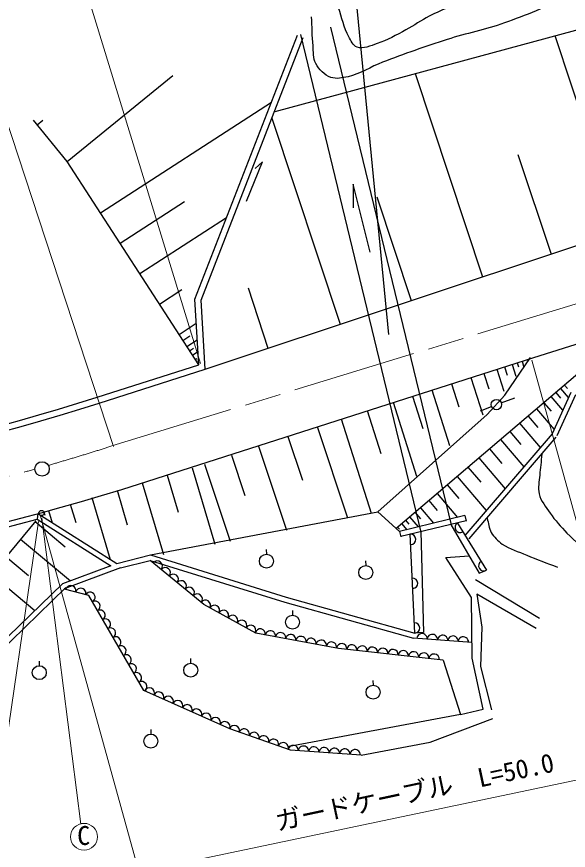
# Model space of a CAD drawing. Units: millimetres, scale not verified. Extents: x 40000 to 680000, y 20000 to 380000.
# Drawn here: x 471963 to 525300, y 238658 to 319241 of the extents above; entities that cross this region are included whole.
import ezdxf
from ezdxf.enums import TextEntityAlignment as Align

# ---------------------------------------------------------------- set-up
doc = ezdxf.new("R2010")
doc.units = ezdxf.units.MM
doc.header["$LTSCALE"] = 1000
doc.linetypes.add('CHAIN', pattern=[18.5, 12, -1.5, 3.5, -1.5])
for name, color, linetype, lineweight in [('M-BGD', 7, 'Continuous', 25), ('M-BMK', 2, 'CHAIN', 13), ('M-BMK-SRVR', 3, 'Continuous', 25), ('M-STR-HTXT', 7, 'Continuous', 13)]:
    doc.layers.add(name, color=color, linetype=linetype, lineweight=lineweight)
doc.styles.add('ＭＳ ゴシック', font='')
doc.styles.get('ＭＳ ゴシック').set_extended_font_data('MS Gothic')

msp = doc.modelspace()

# ---------------------------------------------------------------- linework, layer by layer
at = {"layer": 'M-BGD'}
for p, q in [((507934, 288513), (502740, 342194)), ((530125, 319030), (496922, 310047)), ((499401, 317533), (511045, 269425)), ((502317, 318239), (513961, 270131)), ((489183, 291940), (499112, 317447)), ((489790, 291845), (499671, 317229)), ((530286, 298443), (524013, 317376)), ((476855, 305230), (487056, 313561)), ((517033, 294052), (510515, 313724)), ((480056, 300282), (496596, 310982)), ((476855, 305230), (473595, 309223)), ((473939, 308801), (474478, 309241)), ((503262, 289489), (496664, 309401)), ((523659, 296248), (520462, 305899)), ((489563, 285588), (476855, 305230)), ((494180, 301402), (495715, 305220)), ((495715, 305220), (495006, 304551)), ((506151, 296468), (504492, 303064)), ((504492, 303064), (504492, 300773)), ((510148, 291771), (506825, 301799)), ((481958, 297343), (488192, 301376)), ((483859, 294404), (492257, 299837)), ((490189, 285157), (530113, 298465)), ((485761, 291464), (487924, 292864)), ((496293, 287180), (494365, 292998)), ((489563, 285588), (489183, 291940)), ((490189, 285157), (489790, 291845)), ((487662, 288525), (489323, 289600)), ((488038, 287944), (488704, 288375)), ((488414, 287363), (489418, 288012)), ((521962, 286289), (527817, 288152)), ((488686, 286943), (489069, 287191)), ((482122, 273546), (521962, 286289)), ((488958, 286523), (489486, 286865)), ((489229, 286103), (489375, 286197)), ((519174, 282640), (521636, 286300)), ((521304, 286079), (521329, 286001)), ((479760, 282469), (489563, 285588)), ((489501, 285683), (489555, 285718)), ((519136, 285390), (519393, 284583)), ((519875, 285625), (520230, 284507)), ((520351, 285776), (520478, 285378)), ((520828, 285927), (520979, 285451)), ((479942, 281897), (490189, 285157)), ((508627, 269765), (526227, 284736)), ((517137, 284755), (517607, 283275)), ((518397, 285155), (519068, 283044)), ((513995, 283756), (514708, 281512)), ((515876, 284354), (517020, 280751)), ((512114, 283159), (513821, 277784)), ((525555, 282912), (523725, 278919)), ((524085, 282915), (524552, 282366)), ((524547, 283308), (525291, 282434)), ((524928, 283632), (525222, 283287)), ((510233, 282561), (511227, 279431)), ((517444, 280777), (519174, 282640)), ((518815, 281905), (520139, 282408)), ((523623, 282522), (524746, 281202)), ((526009, 282703), (524180, 278711)), ((508352, 281963), (510622, 274817)), ((516812, 281143), (517881, 281550)), ((522228, 281334), (523924, 279340)), ((522925, 281928), (523630, 281099)), ((505850, 281168), (507173, 277006)), ((506897, 271362), (517444, 280777)), ((521406, 280635), (522348, 279529)), ((503349, 280374), (506253, 271235)), ((520585, 279937), (522581, 277590)), ((501017, 279616), (503961, 270783)), ((523725, 278919), (515308, 269105)), ((519658, 279148), (520720, 277900)), ((498179, 278670), (499591, 274434)), ((524105, 278594), (515687, 268779)), ((518732, 278360), (520984, 275713)), ((495341, 277724), (498044, 269615)), ((517686, 277471), (518884, 276063)), ((492735, 276855), (494031, 272967)), ((516641, 276582), (519181, 273596)), ((488935, 275631), (491129, 268250)), ((490130, 275987), (492611, 268542)), ((515596, 275693), (516832, 274241)), ((486512, 274911), (487575, 271335)), ((514551, 274804), (517362, 271500)), ((484088, 274191), (486146, 267266)), ((481664, 273470), (482660, 270123)), ((513584, 273981), (514703, 272665)), ((479241, 272750), (481018, 266770)), ((511804, 272467), (512617, 271512)), ((512616, 273158), (514590, 270838)), ((477148, 272128), (477680, 270337)), ((510992, 271776), (512268, 270276)), ((474020, 271201), (473941, 270660)), ((474020, 271201), (481639, 266377)), ((474096, 271221), (474121, 271137)), ((474576, 271363), (474670, 271047)), ((475055, 271506), (475406, 270323)), ((484900, 267209), (506897, 271362)), ((506897, 271362), (508975, 269478)), ((515292, 271008), (508975, 269478)), ((509941, 270883), (510767, 269912)), ((510467, 271330), (510992, 270712)), ((515292, 271008), (515419, 270484)), ((473825, 270515), (468968, 264726)), ((473758, 270435), (476651, 268008)), ((473941, 270660), (481073, 266144)), ((515410, 270522), (509092, 268992)), ((509180, 270235), (509678, 269649)), ((509560, 270559), (509892, 270170)), ((513952, 270169), (516676, 265441)), ((514580, 270298), (517386, 265731)), ((508799, 269911), (508966, 269714)), ((508975, 269478), (509101, 268955)), ((510467, 259656), (510009, 269214)), ((511036, 269463), (511286, 259719)), ((472342, 268748), (477164, 264702)), ((496101, 267739), (496105, 267289)), ((470926, 267060), (473120, 265219)), ((481639, 266377), (484900, 267209)), ((484900, 267209), (498024, 263116)), ((513466, 266955), (515711, 267115)), ((515928, 263096), (513466, 266955)), ((481073, 266144), (476383, 264414)), ((482002, 265953), (476556, 263945)), ((482002, 265953), (484886, 266689)), ((490044, 262430), (484886, 266689)), ((484886, 266689), (497876, 262639)), ((505703, 266637), (505707, 266187)), ((469510, 265373), (473724, 261837)), ((516676, 265441), (517386, 265731)), ((476383, 264414), (468731, 256995)), ((516327, 264826), (522515, 261099)), ((476731, 264055), (469079, 256636)), ((478932, 263295), (476603, 263894)), ((484255, 254113), (478932, 263295)), ((498024, 263116), (510467, 259656)), ((515994, 257240), (515928, 263096)), ((522182, 260101), (516460, 263428)), ((516460, 263428), (516926, 260234)), ((495101, 259636), (490044, 262430)), ((497890, 262635), (510333, 259175)), ((498620, 261835), (498623, 261385)), ((503086, 258172), (495101, 259636)), ((511286, 259719), (510467, 259656)), ((516926, 260234), (516793, 256442)), ((515961, 258737), (510333, 259175)), ((513199, 257041), (503086, 258172)), ((488781, 257192), (488785, 256742)), ((517059, 252316), (515994, 257240)), ((474141, 256955), (474145, 256505)), ((513199, 257041), (514863, 251784)), ((516793, 256442), (517857, 252250)), ((506412, 255066), (506416, 254616)), ((492572, 250387), (484255, 254113)), ((514863, 251784), (517059, 252316)), ((514863, 251784), (498162, 248657)), ((511935, 249122), (517990, 251385)), ((484924, 250344), (484928, 249894)), ((498428, 248324), (492572, 250387)), ((505281, 247858), (511935, 249122)), ((505281, 247858), (498428, 248324))]:
    msp.add_line(p, q, dxfattribs=at)
for centre, radius in [((518342, 281742), 500), ((474365, 271266), 250), ((496110, 266614), 675), ((505713, 265512), 675), ((498629, 260711), 675), ((474150, 255831), 675), ((488790, 256067), 675), ((506421, 253941), 675), ((484933, 249219), 675)]:
    msp.add_circle(centre, radius, dxfattribs=at)
for centre, radius, start, end in [((421228, 463723), 190471, 269.0003, 287.89594), ((421228, 463723), 191071, 269.0003, 287.89594), ((422373, 464544), 200125, 268.78921, 287.37087), ((422373, 464544), 200625, 268.78921, 284.89414), ((514842, 269872), 500, 121.56181, 301.56181), ((510046, 268709), 500, 272.74513, 92.74513), ((485565, 266128), 500, 320.45389, 140.45389), ((486336, 265492), 500, 320.45389, 140.45389), ((517124, 266157), 500, 121.56181, 301.56181), ((487107, 264855), 500, 320.45389, 140.45389), ((487878, 264218), 500, 320.45389, 140.45389), ((510236, 264470), 500, 272.74513, 92.74513), ((477189, 263743), 500, 345.57923, 165.57923), ((478157, 263494), 500, 345.57923, 165.57923), ((479059, 263121), 486, 297.48789, 149.13612), ((488650, 263582), 500, 320.45389, 140.45389), ((479534, 262257), 500, 300.1013, 120.1013), ((489421, 262945), 500, 320.45389, 140.45389), ((490213, 262338), 499, 330.9019, 144.70929), ((491087, 261854), 500, 331.07357, 151.07357), ((480035, 261392), 500, 300.1013, 120.1013), ((491962, 261370), 500, 331.07357, 151.07357), ((492837, 260886), 500, 331.07357, 151.07357), ((480537, 260527), 500, 300.1013, 120.1013), ((493713, 260403), 500, 331.07357, 151.07357), ((494588, 259919), 500, 331.07357, 151.07357), ((510443, 260156), 500, 272.74513, 92.74513), ((481038, 259661), 500, 300.1013, 120.1013), ((495511, 259565), 498, 349.05127, 167.02489), ((496492, 259381), 500, 349.61114, 169.61114), ((497475, 259200), 500, 349.61114, 169.61114), ((498459, 259020), 500, 349.61114, 169.61114), ((511153, 259111), 500, 355.55618, 175.55618), ((512150, 259033), 500, 355.55618, 175.55618), ((481540, 258796), 500, 300.1013, 120.1013), ((499442, 258840), 500, 349.61114, 169.61114), ((500426, 258659), 500, 349.61114, 169.61114), ((501410, 258479), 500, 349.61114, 169.61114), ((502393, 258299), 500, 349.61114, 169.61114), ((513147, 258956), 500, 355.55618, 175.55618), ((514144, 258879), 500, 355.55618, 175.55618), ((515141, 258801), 500, 355.55618, 175.55618), ((482041, 257931), 500, 300.1013, 120.1013), ((503380, 258139), 500, 353.58552, 172.01898), ((504374, 258028), 500, 353.61844, 173.61844), ((505368, 257917), 500, 353.61844, 173.61844), ((506361, 257805), 500, 353.61844, 173.61844), ((507355, 257694), 500, 353.61844, 173.61844), ((508349, 257583), 500, 353.61844, 173.61844), ((509343, 257472), 500, 353.61844, 173.61844), ((482543, 257066), 500, 300.1013, 120.1013), ((510337, 257361), 500, 353.61844, 173.61844), ((511330, 257250), 500, 353.61844, 173.61844), ((512324, 257138), 500, 353.61844, 173.61844), ((483045, 256201), 500, 300.1013, 120.1013), ((483546, 255336), 500, 300.1013, 120.1013), ((484056, 254484), 493, 304.32322, 121.76299), ((484790, 253873), 500, 335.86762, 155.86762), ((485703, 253464), 500, 335.86762, 155.86762), ((486615, 253055), 500, 335.86762, 155.86762), ((487528, 252647), 500, 335.86762, 155.86762), ((488441, 252238), 500, 335.86762, 155.86762), ((489353, 251829), 500, 335.86762, 155.86762), ((490266, 251420), 500, 335.86762, 155.86762), ((491178, 251011), 500, 335.86762, 155.86762), ((492091, 250602), 500, 335.86762, 155.86762), ((493018, 250230), 500, 340.5672, 160.36198), ((493961, 249897), 500, 340.59403, 160.59403), ((494904, 249565), 500, 340.59403, 160.59403), ((495848, 249233), 500, 340.59403, 160.59403), ((496791, 248901), 500, 340.59403, 160.59403), ((497734, 248568), 500, 340.59403, 160.59403), ((498694, 248310), 498, 355.66327, 169.28677), ((499689, 248238), 500, 356.11209, 176.11209), ((500687, 248170), 500, 356.11209, 176.11209), ((501685, 248103), 500, 356.11209, 176.11209), ((502682, 248035), 500, 356.11209, 176.11209), ((503680, 247967), 500, 356.11209, 176.11209), ((504678, 247899), 500, 356.11209, 176.11209)]:
    msp.add_arc(centre, radius, start, end, dxfattribs=at)
for points, knots in [([(537411, 331140), (535171, 328900), (533195, 326360), (530691, 324420), (529001, 323110), (527079, 322117), (525168, 321159), (523213, 320180), (521176, 319357), (519113, 318631), (517306, 317994), (515416, 317618), (513590, 317034), (511486, 316361), (509398, 315632), (507336, 314838), (506213, 314406), (505183, 313702), (504009, 313441), (503467, 313320), (502867, 313184), (502345, 313374), (501726, 313600), (501193, 314124), (500881, 314705), (500605, 315219), (500674, 315854), (500615, 316435), (500522, 317363), (500527, 318298), (500482, 319230)], [0, 0, 0, 0, 1, 1, 1, 2, 2, 2, 3, 3, 3, 4, 4, 4, 5, 5, 5, 6, 6, 6, 7, 7, 7, 8, 8, 8, 9, 9, 9, 10, 10, 10, 10]), ([(529826, 328345), (528806, 327547), (527843, 326668), (526765, 325950), (525897, 325372), (524994, 324834), (524037, 324420), (522820, 323893), (521473, 323720), (520244, 323222), (518773, 322626), (517424, 321765), (515986, 321093), (514627, 320458), (513197, 319977), (511860, 319296), (511081, 318899), (510371, 318376), (509598, 317965), (508687, 317482), (507787, 316947), (506803, 316635), (506181, 316437), (505484, 316070), (504874, 316302), (504475, 316453), (504283, 316928), (504075, 317300), (503593, 318164), (503410, 319163), (503077, 320095)], [0, 0, 0, 0, 1, 1, 1, 2, 2, 2, 3, 3, 3, 4, 4, 4, 5, 5, 5, 6, 6, 6, 7, 7, 7, 8, 8, 8, 9, 9, 9, 10, 10, 10, 10]), ([(522739, 276944), (522673, 276268), (522586, 275593), (522540, 274915), (522499, 274317), (522330, 273700), (522473, 273118), (522644, 272423), (523128, 271841), (523538, 271255), (524021, 270565), (524583, 269931), (525168, 269325), (525948, 268518), (526832, 267817), (527663, 267063)], [0, 0, 0, 0, 1, 1, 1, 2, 2, 2, 3, 3, 3, 4, 4, 4, 5, 5, 5, 5]), ([(517450, 270756), (517583, 270301), (517613, 269803), (517849, 269392), (518106, 268943), (518492, 268561), (518913, 268261), (519617, 267759), (520480, 267532), (521276, 267196), (522253, 266784), (523250, 266420), (524237, 266032)], [0, 0, 0, 0, 1, 1, 1, 2, 2, 2, 3, 3, 3, 4, 4, 4, 4])]:
    msp.add_open_spline(points, degree=3, knots=knots, dxfattribs=at)
at = {"layer": 'M-BMK'}
msp.add_line((481173, 277751), (536966, 294818), dxfattribs=at)
for start, end in [(286.0424, 287.94868), (268.86274, 285.63988)]:
    msp.add_arc((421630, 461567), 193220, start, end, dxfattribs=at)
at = {"layer": 'M-BMK-SRVR'}
msp.add_circle((474420, 275522), 700, dxfattribs=at)
at = {"layer": 'M-STR-HTXT'}
for p, q in [((489733, 285729), (478556, 322172)), ((481311, 277701), (468127, 317862)), ((521768, 286044), (532944, 245587)), ((474227, 271089), (484144, 235276)), ((474384, 270774), (478162, 241179)), ((474070, 270459), (468481, 232128)), ((483783, 236580), (532604, 246819))]:
    msp.add_line(p, q, dxfattribs=at)
msp.add_circle((478473, 239963), 1300, dxfattribs=at)

# ---------------------------------------------------------------- texts
at = {"layer": 'M-STR-HTXT', "style": 'ＭＳ ゴシック'}
msp.add_text('ガードケーブル\u3000L=50.0', height=1833, rotation=12.069, dxfattribs=at).set_placement((510739, 242883), align=Align.BOTTOM_CENTER)
msp.add_text('C', height=1833, dxfattribs=at).set_placement((477814, 238625), align=Align.BOTTOM_LEFT)

doc.saveas('drawing.dxf')
